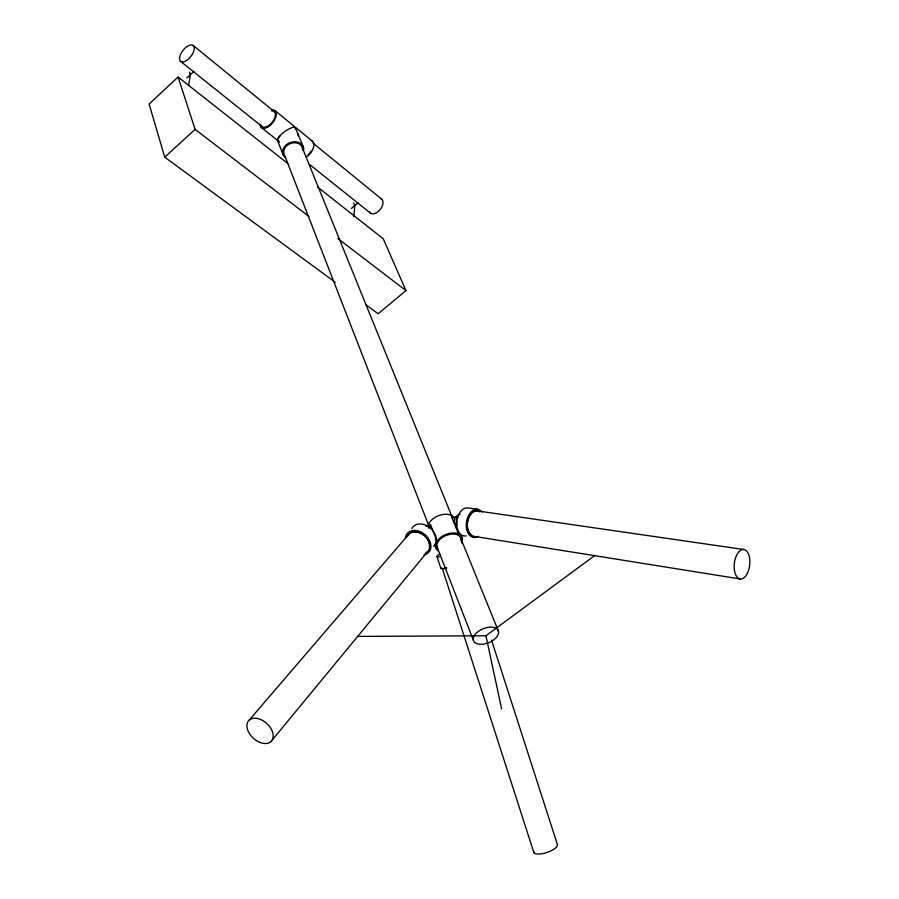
<?xml version="1.0" encoding="UTF-8"?>
<svg xmlns="http://www.w3.org/2000/svg" width="899" height="899" viewBox="0 0 899 899"><rect width="100%" height="100%" fill="white"/><g stroke="black" fill="none" stroke-linecap="round" stroke-linejoin="round"><path stroke-width="1.35" d="M353.846 216.648L354.779 205.568L353.633 202.882M188.621 85.371L190.363 74.729L189.464 72.044M282.803 153.976L277.364 139.963C280.387 133.49 287.478 128.939 294.187 126.871L296.378 130.153L303.559 147.593M429.846 525.926L430.554 524.769L436.06 538.872L435.285 539.861M277.611 138.94L279.859 135.918M270.891 741.653A15.305 9.968 42.3 0 0 261.137 719.728A15.305 9.968 42.3 0 0 248.169 731.224A15.305 9.968 42.3 0 0 270.891 741.653L427.396 551.862M249.158 720.155L409.067 533.916M287.815 163.539L178.092 77.033L149.122 104.014L164.731 157.168L335.237 282.264M186.823 78.011L193.903 71.437M164.731 157.168L195.105 129.389L178.092 77.033M351.475 208.422L358.094 202.713M317.437 186.902L383.266 238.808L405.977 290.602L378.153 313.751L365.724 304.637M357.521 636.425L485.932 635.762L595.127 555.256M427.171 526.634L430.554 524.769M460.119 514.183L457.647 515.318A4.765 3.45 -58.8 0 0 455.029 522.971L456.771 525.005M457.591 531.624L459.456 532.77L457.591 531.624L451.905 517.599L456.816 516.779M278.712 140.694L277.364 139.963M477.807 509.34L468.255 507.969A14.159 9.204 -81.9 0 0 456.737 522.207A14.159 9.204 -81.9 0 0 466.311 535.849M477.526 510.924L744.035 549.536A14.856 7.731 -83.4 0 1 747.597 572.865A14.856 7.731 -83.4 0 1 734.427 570.326A14.856 7.731 -83.4 0 1 744.035 549.536M740.102 578.967L473.582 536.276A12.833 8.282 -81.9 0 1 467.671 520.532A12.833 8.282 -81.9 0 1 479.56 511.745A12.62 8.147 -81.9 0 0 468.312 518.813A12.62 8.147 -81.9 0 0 471.66 535.107M451.905 517.599L453.029 518.139M195.105 129.389L308.908 216.401M337.923 238.572L405.977 290.602M261.227 127.377L279.6 142.042M180.441 61.267L261.991 126.444M309.559 164.461L370.197 212.917M193.319 45.591A10.159 4.956 -51.9 0 1 186.823 60.312A10.159 4.956 -51.9 0 1 180.542 54.446A10.159 4.956 -51.9 0 1 193.319 45.591L274.307 111.611M312.942 143.098L381.749 199.185M275.083 110.689L312.616 141.312M302.401 147.953L452.141 517.049M460.569 537.849L498.529 631.424A13.384 7.495 -22.2 0 1 480.909 644.313A13.384 7.495 -22.2 0 1 478.29 631.435A13.384 7.495 -22.2 0 1 498.529 631.424M428.52 525.027L283.96 153.617A9.664 7.743 -20.9 0 1 292.389 142.952A9.664 7.743 -20.9 0 1 302.592 149.987M436.667 545.951L473.312 640.11M491.517 640.054L557.268 844.127A12.462 4.315 -18.4 0 1 546.244 852.702A12.462 4.315 -18.4 0 1 533.725 851.432M442.173 568.022L533.871 852.567M437.026 556.56L440.847 568.438M485.932 635.762L501.642 708.94M297.895 133.681L298.378 136.03M271.577 110.847A9.653 5.192 -51.7 0 1 272.745 121.612A9.653 5.192 -51.7 0 1 261.227 125.264M380.513 198.477A8.979 5.439 -51.4 0 1 379.996 209.759A8.979 5.439 -51.4 0 1 369.365 211.726M311.166 151.077A9.417 5.293 -51.6 0 1 308.031 154.83M272.004 109.824A10.855 5.844 -51.7 0 1 275.903 116.746A10.855 5.844 -51.7 0 1 266.992 127.489A10.855 5.844 -51.7 0 1 260.036 124.242M311.245 140.547A10.586 5.956 -51.6 0 1 313.448 147.739A10.586 5.956 -51.6 0 1 306.222 157.067M285.343 157.741A10.867 8.709 -20.9 0 1 289.579 142.806A10.867 8.709 -20.9 0 1 303.772 149.886M439.532 556.784A13.845 2 -18.1 0 1 439.802 554.144M445.792 568.348A13.845 2.113 -18.1 0 1 440.903 567.842M444.578 568.168A12.271 1.865 -18.1 0 0 446.713 567.853A12.474 1.899 -18.1 0 1 444.443 568.258M425.778 526.016A4.765 3.113 27.7 0 1 432.644 530.489M428.632 527.949A2.382 1.551 27.7 0 1 429.183 528.241M411.809 528.578A14.159 10.597 41.2 0 1 429.969 527.724A14.159 10.597 41.2 0 1 433.666 546.131M405.393 537.793A14.249 10.619 41.2 0 1 425.441 535.04A14.249 10.619 41.2 0 1 423.98 554.852M428.16 540.659A12.631 9.417 41.2 0 0 417.563 532.129A12.631 9.417 41.2 0 0 407.584 535.928A12.844 9.574 41.2 0 1 425.283 536.31A12.844 9.574 41.2 0 1 425.261 553.245M428.587 541.603A12.631 9.417 41.2 0 1 429.183 543.524M429.351 544.468A12.631 9.417 41.2 0 1 429.34 547.21M438.251 550.795A14.249 8.642 -22.1 0 1 438.734 539.018A14.249 8.642 -22.1 0 1 456.085 533.163A14.249 8.642 -22.1 0 1 461.502 542.951M428.07 526.016A14.092 8.675 -22 0 1 439.487 515.318A14.092 8.675 -22 0 1 453.838 517.363M437.824 548.48A12.653 7.675 -22.1 0 1 447.185 535.051A12.653 7.675 -22.1 0 1 460.884 540.692M457.321 521.622A2.382 1.731 -58.8 0 1 456.209 519.689L456.344 519.116A2.382 1.731 -58.8 0 1 457.906 517.352M456.883 524.128A4.765 3.45 -58.8 0 1 456.389 523.308M478.257 536.343A14.238 9.192 -81.9 0 1 467.222 531.264A14.238 9.192 -81.9 0 1 470.031 513.138A14.238 9.192 -81.9 0 1 482.021 512.048"/></g></svg>
